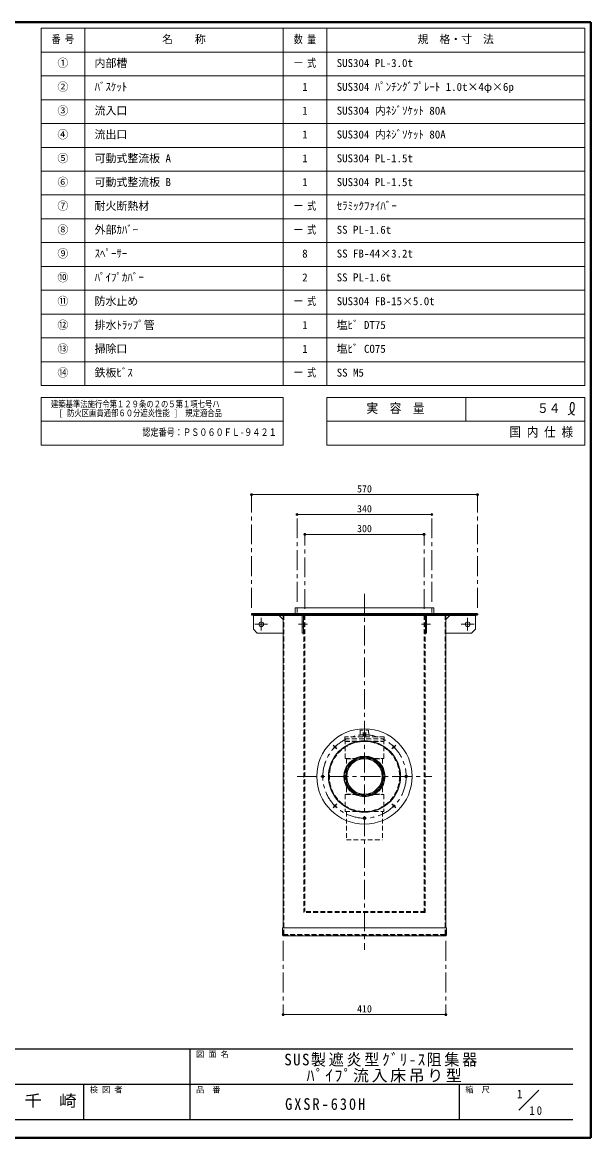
# Model space of a CAD drawing. Units: millimetres at full size, sheet at 1:10. Extents: x -2114 to 1936, y -1399 to 1411.
# Drawn here: x 504 to 1936, y -1399 to 1411 of the extents above; entities that cross this region are included whole.
import ezdxf
from ezdxf.enums import TextEntityAlignment as Align

# ---------------------------------------------------------------- set-up
doc = ezdxf.new("R2010")
doc.units = ezdxf.units.MM
doc.header["$LTSCALE"] = 10
doc.header["$PDMODE"] = 32
doc.header["$PDSIZE"] = 5
doc.linetypes.add('CHAIN1', pattern=[8, 5, -1, 1, -1])
doc.linetypes.add('DASHED1', pattern=[1.8, 1.2, -0.6])
doc.layers.add('0-0_ﾚｲﾔ1', color=4, linetype='Continuous', lineweight=9)
doc.styles.add('ＭＳ ゴシック', font='')
doc.styles.get('ＭＳ ゴシック').set_extended_font_data('MS Gothic')

msp = doc.modelspace()

# ---------------------------------------------------------------- linework, layer by layer
at = {"layer": '0-0_ﾚｲﾔ1', "color": 1, "lineweight": 40}
for p, q in [((1936.08, 1411.36), (-2113.92, 1411.36)), ((1936.08, -1398.64), (1936.08, 1411.36)), ((1936.08, -1398.64), (-2113.92, -1398.64))]:
    msp.add_line(p, q, dxfattribs=at)
at = {"layer": '0-0_ﾚｲﾔ1', "color": 3, "lineweight": 18}
for p, q in [((1921.08, 1396.36), (551.08, 1396.36)), ((551.08, 496.36), (551.08, 1396.36)), ((661.08, 496.36), (661.08, 1396.36)), ((1161.08, 496.36), (1161.08, 1396.36)), ((1271.08, 496.36), (1271.08, 1396.36)), ((1921.08, 496.36), (1921.08, 1396.36)), ((1921.08, 1336.36), (551.08, 1336.36)), ((1921.08, 1276.36), (551.08, 1276.36)), ((1921.08, 1216.36), (551.08, 1216.36)), ((1921.08, 1156.36), (551.08, 1156.36)), ((1921.08, 1096.36), (551.08, 1096.36)), ((1921.08, 1036.36), (551.08, 1036.36)), ((1921.08, 976.36), (551.08, 976.36)), ((1921.08, 916.36), (551.08, 916.36)), ((1921.08, 856.36), (551.08, 856.36)), ((1921.08, 796.36), (551.08, 796.36)), ((1921.08, 736.36), (551.08, 736.36)), ((1921.08, 676.36), (551.08, 676.36)), ((1921.08, 616.36), (551.08, 616.36)), ((1921.08, 556.36), (551.08, 556.36)), ((1921.08, 496.36), (551.08, 496.36)), ((551.08, 346.36), (551.08, 466.36)), ((1161.08, 466.36), (551.08, 466.36)), ((1161.08, 346.36), (1161.08, 466.36)), ((1271.08, 346.36), (1271.08, 466.36)), ((1921.08, 466.36), (1271.08, 466.36)), ((1621.08, 406.36), (1621.08, 466.36)), ((1921.08, 346.36), (1921.08, 466.36)), ((1161.08, 406.36), (551.08, 406.36)), ((1921.08, 406.36), (1271.08, 406.36)), ((1161.08, 346.36), (551.08, 346.36)), ((1921.08, 346.36), (1271.08, 346.36))]:
    msp.add_line(p, q, dxfattribs=at)
at = {"layer": '0-0_ﾚｲﾔ1', "linetype": 'CHAIN1'}
for p, q in [((1081.08, -63.64), (1081.08, 221.36)), ((1651.08, -63.64), (1651.08, 221.36)), ((1196.08, -48.64), (1196.08, 171.36)), ((1536.08, -48.64), (1536.08, 171.36)), ((1216.08, -66.64), (1216.08, 121.36)), ((1516.08, -66.64), (1516.08, 121.36)), ((1366.08, -28.64), (1366.08, -925.24)), ((1122.08, -105.24), (1090.08, -105.24)), ((1106.08, -121.24), (1106.08, -89.24)), ((1199.48, -105.24), (1222.68, -105.24)), ((1532.68, -105.24), (1509.48, -105.24)), ((1642.08, -105.24), (1610.08, -105.24)), ((1626.08, -121.24), (1626.08, -89.24)), ((1286.88, -409.44), (1296.78, -419.34)), ((1435.37, -419.34), (1445.27, -409.44)), ((1196.08, -488.64), (1536.08, -488.64)), ((1296.78, -557.93), (1286.88, -567.83)), ((1435.37, -557.93), (1445.27, -567.83)), ((1161.08, -902.84), (1161.08, -1088.64)), ((1571.08, -902.84), (1571.08, -1088.64))]:
    msp.add_line(p, q, dxfattribs=at)
at = {"layer": '0-0_ﾚｲﾔ1'}
for p, q in [((1651.08, 221.36), (1081.08, 221.36)), ((1196.08, 171.36), (1536.08, 171.36)), ((1516.08, 121.36), (1216.08, 121.36)), ((1086.08, -83.24), (1086.08, -117.24)), ((1151.08, -83.24), (1161.08, -93.24)), ((1571.08, -93.24), (1581.08, -83.24)), ((1646.08, -83.24), (1646.08, -117.24)), ((1086.08, -117.24), (1096.08, -127.24)), ((1096.08, -127.24), (1161.08, -127.24)), ((1161.08, -1088.64), (1571.08, -1088.64))]:
    msp.add_line(p, q, dxfattribs=at)
at = {"layer": '0-0_ﾚｲﾔ1', "color": 7, "lineweight": 18}
for p, q in [((1086.08, -81.64), (1086.08, -83.24)), ((1086.08, -83.24), (1646.08, -83.24)), ((1161.08, -84.04), (1161.08, -870.24)), ((1191.08, -63.64), (1191.08, -78.64)), ((1541.08, -63.64), (1191.08, -63.64)), ((1209.48, -83.24), (1209.48, -127.24)), ((1212.68, -83.24), (1212.68, -127.24)), ((1519.48, -83.24), (1519.48, -127.24)), ((1522.68, -83.24), (1522.68, -127.24)), ((1541.08, -63.64), (1541.08, -78.64)), ((1571.08, -84.04), (1571.08, -870.24)), ((1646.08, -81.64), (1646.08, -83.24)), ((1209.48, -127.24), (1212.68, -127.24)), ((1522.68, -127.24), (1519.48, -127.24)), ((1572.68, -870.24), (1159.48, -870.24)), ((1159.48, -888.64), (1159.48, -870.24)), ((1572.68, -888.64), (1572.68, -870.24)), ((1571.08, -890.24), (1161.08, -890.24)), ((1754.86, -1329.14), (1805.36, -1278.64))]:
    msp.add_line(p, q, dxfattribs=at)
at = {"layer": '0-0_ﾚｲﾔ1', "linetype": 'DASHED1'}
for p, q in [((1162.68, -886.24), (1162.68, -83.24)), ((1196.08, -63.64), (1196.08, -78.64)), ((1213.08, -83.14), (1213.08, -831.64)), ((1216.08, -81.64), (1216.08, -828.64)), ((1516.08, -81.64), (1516.08, -828.64)), ((1519.08, -83.14), (1519.08, -831.64)), ((1536.08, -63.64), (1536.08, -78.64)), ((1569.48, -886.24), (1569.48, -83.24)), ((1209.48, -99.24), (1212.68, -99.24)), ((1209.48, -111.24), (1212.68, -111.24)), ((1522.68, -99.24), (1519.48, -99.24)), ((1522.68, -111.24), (1519.48, -111.24)), ((1316.58, -389.14), (1316.58, -393.64)), ((1415.58, -389.14), (1316.58, -389.14)), ((1355.58, -372.14), (1355.08, -389.14)), ((1362.58, -372.14), (1355.58, -372.14)), ((1363.08, -389.14), (1362.58, -372.14)), ((1369.08, -389.14), (1369.58, -372.14)), ((1369.58, -372.14), (1376.58, -372.14)), ((1376.58, -372.14), (1377.08, -389.14)), ((1415.58, -389.14), (1415.58, -393.64)), ((1316.58, -393.64), (1415.58, -393.64)), ((1316.58, -394.14), (1415.58, -394.14)), ((1316.58, -399.64), (1316.58, -394.14)), ((1414.58, -443.14), (1414.58, -400.14)), ((1317.58, -443.14), (1414.58, -443.14)), ((1320.58, -444.14), (1317.58, -443.14)), ((1411.58, -444.14), (1411.58, -533.14)), ((1320.58, -533.14), (1317.58, -534.14)), ((1411.58, -533.14), (1414.58, -534.14)), ((1317.58, -534.14), (1414.58, -534.14)), ((1317.58, -534.14), (1317.58, -577.14)), ((1414.58, -534.14), (1414.58, -577.14)), ((1317.58, -577.14), (1414.58, -577.14)), ((1411.58, -577.14), (1411.58, -648.64)), ((1519.08, -828.64), (1213.08, -828.64)), ((1519.08, -831.64), (1213.08, -831.64)), ((1161.08, -887.84), (1161.08, -870.24)), ((1571.08, -887.84), (1571.08, -870.24)), ((1570.28, -888.64), (1161.88, -888.64)), ((1568.68, -887.04), (1163.48, -887.04)), ((1181.08, -888.64), (1181.08, -887.04)), ((1551.08, -888.64), (1551.08, -887.04))]:
    msp.add_line(p, q, dxfattribs=at)
at = {"layer": '0-0_ﾚｲﾔ1', "color": 5, "lineweight": 25}
msp.add_line((1651.08, -78.64), (1651.08, -81.64), dxfattribs=at)
at = {"layer": '0-0_ﾚｲﾔ1', "color": 6, "lineweight": 25}
for p, q in [((-2068.92, -1175.06), (1891.08, -1175.06)), ((926.79, -1353.64), (926.79, -1175.06)), ((1891.08, -1264.35), (-144.64, -1264.35)), ((658.94, -1353.64), (658.94, -1264.35)), ((1605.36, -1353.64), (1605.36, -1264.35)), ((1891.08, -1353.64), (-2068.92, -1353.64))]:
    msp.add_line(p, q, dxfattribs=at)
at = {"layer": '0-0_ﾚｲﾔ1', "color": 3, "lineweight": 18}
for points in [[(1879.64, 422.42), (1880.46, 422.89), (1881.86, 423.71), (1883.25, 424.55), (1884.62, 425.42), (1885.96, 426.33), (1887.27, 427.31), (1888, 427.9), (1888.54, 428.37), (1889.45, 429.21), (1890.31, 430.09), (1891.1, 431.02), (1891.83, 432), (1892.47, 433.04), (1892.8, 433.66), (1893.04, 434.17), (1893.39, 435.07), (1893.69, 435.99), (1893.93, 436.94), (1894.11, 437.89), (1894.25, 438.86), (1894.31, 439.42), (1894.35, 439.99), (1894.39, 440.99), (1894.4, 441.98), (1894.39, 442.98), (1894.36, 443.98), (1894.32, 444.99), (1894.31, 445.58), (1894.29, 446.2), (1894.25, 447.27), (1894.16, 448.34), (1894, 449.38), (1893.71, 450.39), (1893.27, 451.35), (1892.94, 451.89), (1892.72, 452.17), (1892.3, 452.64), (1891.83, 453.05), (1891.33, 453.39)], [(1891.33, 453.39), (1890.8, 453.64), (1890.24, 453.78), (1889.92, 453.8), (1889.65, 453.79), (1889.2, 453.69), (1888.75, 453.51), (1888.32, 453.27), (1887.91, 452.98), (1887.52, 452.64), (1887.32, 452.43), (1887.03, 452.11), (1886.6, 451.52), (1886.24, 450.89), (1885.94, 450.23), (1885.7, 449.56), (1885.5, 448.87), (1885.4, 448.46), (1885.29, 447.95), (1885.13, 447.07), (1885.01, 446.18), (1884.91, 445.29), (1884.83, 444.4), (1884.76, 443.5), (1884.71, 442.98), (1884.66, 442.36), (1884.57, 441.29), (1884.5, 440.21), (1884.45, 439.14), (1884.45, 438.08), (1884.51, 437.01), (1884.58, 436.4), (1884.66, 435.87), (1884.84, 434.96), (1885.07, 434.06), (1885.35, 433.16), (1885.66, 432.28), (1886.01, 431.42), (1886.22, 430.92), (1886.38, 430.56)], [(1886.38, 430.56), (1886.67, 429.95), (1886.96, 429.35), (1887.27, 428.75), (1887.6, 428.15), (1887.94, 427.56), (1888.14, 427.22), (1888.38, 426.82), (1888.82, 426.14), (1889.29, 425.49), (1889.8, 424.87), (1890.34, 424.3), (1890.93, 423.78), (1891.29, 423.52), (1891.6, 423.32), (1892.17, 423.02), (1892.75, 422.76), (1893.36, 422.52), (1893.99, 422.32), (1894.62, 422.12), (1894.99, 422.01)]]:
    msp.add_lwpolyline(points, dxfattribs=at)
at = {"layer": '0-0_ﾚｲﾔ1', "color": 5, "lineweight": 25}
msp.add_lwpolyline([(1651.08, -78.64), (1081.08, -78.64), (1081.08, -81.64), (1651.08, -81.64)], dxfattribs=at)
at = {"layer": '0-0_ﾚｲﾔ1'}
msp.add_lwpolyline([(1646.08, -117.24), (1636.08, -127.24), (1571.08, -127.24)], dxfattribs=at)
at = {"layer": '0-0_ﾚｲﾔ1', "linetype": 'DASHED1'}
for points in [[(1316.58, -399.64), (1415.58, -399.64), (1415.58, -394.14)], [(1317.58, -443.14), (1317.58, -400.14), (1414.58, -400.14)], [(1320.58, -444.14), (1411.58, -444.14), (1414.58, -443.14)], [(1320.58, -444.14), (1320.58, -533.14), (1411.58, -533.14)], [(1320.58, -577.14), (1320.58, -648.64), (1411.58, -648.64)]]:
    msp.add_lwpolyline(points, dxfattribs=at)
at = {"layer": '0-0_ﾚｲﾔ1'}
for centre, radius in [((1106.08, -105.24), 6), ((1626.08, -105.24), 6), ((1366.08, -488.64), 47.5), ((1366.08, -488.64), 44.5)]:
    msp.add_circle(centre, radius, dxfattribs=at)
at = {"layer": '0-0_ﾚｲﾔ1', "color": 7, "lineweight": 18}
for centre, radius in [((1366.08, -488.64), 120), ((1366.08, -383.64), 3), ((1291.83, -414.39), 3), ((1440.32, -414.39), 3), ((1261.08, -488.64), 3), ((1471.08, -488.64), 3), ((1291.83, -562.88), 3), ((1440.32, -562.88), 3), ((1366.08, -593.64), 3)]:
    msp.add_circle(centre, radius, dxfattribs=at)
at = {"layer": '0-0_ﾚｲﾔ1', "linetype": 'CHAIN1'}
msp.add_circle((1366.08, -488.64), 105, dxfattribs=at)
at = {"layer": '0-0_ﾚｲﾔ1', "color": 5, "lineweight": 25}
for radius in [90, 51]:
    msp.add_circle((1366.08, -488.64), radius, dxfattribs=at)
at = {"layer": '0-0_ﾚｲﾔ1', "color": 7, "linetype": 'DASHED1', "lineweight": 18}
msp.add_circle((1366.08, -488.64), 88.4, dxfattribs=at)
at = {"layer": '0-0_ﾚｲﾔ1', "linetype": 'DASHED1'}
for radius in [48.5, 44.9]:
    msp.add_circle((1366.08, -488.64), radius, dxfattribs=at)
at = {"layer": '0-0_ﾚｲﾔ1', "color": 7, "lineweight": 18}
for centre, radius, start, end in [((1160.28, -84.04), 0.8, 0, 90), ((1571.88, -84.04), 0.8, 90, 180), ((1161.08, -888.64), 1.6, 180, 270), ((1571.08, -888.64), 1.6, 270, 0)]:
    msp.add_arc(centre, radius, start, end, dxfattribs=at)
at = {"layer": '0-0_ﾚｲﾔ1', "linetype": 'DASHED1'}
for centre, radius, start, end in [((1161.08, -83.24), 1.6, 0, 90), ((1211.58, -83.14), 1.5, 0, 90), ((1213.08, -81.64), 3, 0, 90), ((1519.08, -81.64), 3, 90, 180), ((1520.58, -83.14), 1.5, 90, 180), ((1571.08, -83.24), 1.6, 90, 180), ((1162.68, -887.04), 1.6, 180, 270), ((1161.88, -887.84), 0.8, 180, 270), ((1163.48, -886.24), 0.8, 180, 270), ((1568.68, -886.24), 0.8, 270, 0), ((1569.48, -887.04), 1.6, 270, 0), ((1570.28, -887.84), 0.8, 270, 0)]:
    msp.add_arc(centre, radius, start, end, dxfattribs=at)
at = {"layer": '0-0_ﾚｲﾔ1', "color": 1}
for p in [(1081.08, 221.36), (1651.08, 221.36), (1196.08, 171.36), (1536.08, 171.36), (1216.08, 121.36), (1516.08, 121.36), (1161.08, -1088.64), (1571.08, -1088.64)]:
    msp.add_point(p, dxfattribs=at)

# ---------------------------------------------------------------- texts
at = {"layer": '0-0_ﾚｲﾔ1', "color": 7, "style": 'ＭＳ ゴシック'}
for s, height, width, p in [('番 号', 20.16, 0.8, (577.95, 1352.61)), ('数 量', 20.16, 0.8, (1187.95, 1352.61)), ('一 式', 20.16, 0.8, (1187.95, 1292.61)), ('一 式', 20.16, 0.8, (1187.95, 932.61)), ('一 式', 20.16, 0.8, (1187.95, 872.61)), ('一 式', 20.16, 0.8, (1187.95, 692.61)), ('一 式', 20.16, 0.8, (1187.95, 512.61)), ('建築基準法施行令第１２９条の２の５第１項七号ハ', 16.5, 0.8, (576.08, 436.36)), ('実\u3000容\u3000量', 23.83, 0.9, (1371.08, 420.11)), ('５４', 23.83, 0.9, (1801.08, 420.11)), ('[ 防火区画貫通部６０分遮炎性能 ]\u3000規定適合品', 16.5, 0.8, (596.08, 413.86)), ('国 内 仕 様', 23.83, 0.9, (1731.08, 360.11)), ('認定番号：ＰＳ０６０ＦＬ-９４２１', 18.33, 0.8, (806.08, 363.86)), ('千\u3000崎', 29.33, 1.1, (508.94, -1328.99))]:
    msp.add_text(s, height=height, dxfattribs=dict(at, width=width)).set_placement(p, align=Align.BOTTOM_LEFT)
for s, height, p in [('名\u3000\u3000称', 20.16, (856.08, 1352.61)), ('規\u3000格・寸\u3000法', 20.16, (1499.83, 1352.61)), ('①', 20.16, (592.33, 1292.61)), ('内部槽', 20.16, (686.08, 1292.61)), ('SUS304 PL-3.0t', 20.16, (1296.08, 1292.61)), ('②', 20.16, (592.33, 1232.61)), ('ﾊﾞｽｹｯﾄ', 20.16, (686.08, 1232.61)), ('1', 20.16, (1209.2, 1232.61)), ('SUS304 ﾊﾟﾝﾁﾝｸﾞﾌﾟﾚｰﾄ 1.0t×4φ×6p', 20.16, (1296.08, 1232.61)), ('③', 20.16, (592.33, 1172.61)), ('流入口', 20.16, (686.08, 1172.61)), ('1', 20.16, (1209.2, 1172.61)), ('SUS304 内ﾈｼﾞｿｹｯﾄ 80A', 20.16, (1296.08, 1172.61)), ('④', 20.16, (592.33, 1112.61)), ('流出口', 20.16, (686.08, 1112.61)), ('1', 20.16, (1209.2, 1112.61)), ('SUS304 内ﾈｼﾞｿｹｯﾄ 80A', 20.16, (1296.08, 1112.61)), ('⑤', 20.16, (592.33, 1052.61)), ('可動式整流板 A', 20.16, (686.08, 1052.61)), ('1', 20.16, (1209.2, 1052.61)), ('SUS304 PL-1.5t', 20.16, (1296.08, 1052.61)), ('⑥', 20.16, (592.33, 992.61)), ('可動式整流板 B', 20.16, (686.08, 992.61)), ('1', 20.16, (1209.2, 992.61)), ('SUS304 PL-1.5t', 20.16, (1296.08, 992.61)), ('⑦', 20.16, (592.33, 932.61)), ('耐火断熱材', 20.16, (686.08, 932.61)), ('ｾﾗﾐｯｸﾌｧｲﾊﾞｰ', 20.16, (1296.08, 932.61)), ('⑧', 20.16, (592.33, 872.61)), ('外部ｶﾊﾞｰ', 20.16, (686.08, 872.61)), ('SS PL-1.6t', 20.16, (1296.08, 872.61)), ('⑨', 20.16, (592.33, 812.61)), ('ｽﾍﾟｰｻｰ', 20.16, (686.08, 812.61)), ('8', 20.16, (1209.2, 812.61)), ('SS FB-44×3.2t', 20.16, (1296.08, 812.61)), ('⑩', 20.16, (592.33, 752.61)), ('ﾊﾟｲﾌﾟｶﾊﾞｰ', 20.16, (686.08, 752.61)), ('2', 20.16, (1209.2, 752.61)), ('SS PL-1.6t', 20.16, (1296.08, 752.61)), ('⑪', 20.16, (592.33, 692.61)), ('防水止め', 20.16, (686.08, 692.61)), ('SUS304 FB-15×5.0t', 20.16, (1296.08, 692.61)), ('⑫', 20.16, (592.33, 632.61)), ('排水ﾄﾗｯﾌﾟ管', 20.16, (686.08, 632.61)), ('1', 20.16, (1209.2, 632.61)), ('塩ﾋﾞ DT75', 20.16, (1296.08, 632.61)), ('⑬', 20.16, (592.33, 572.61)), ('掃除口', 20.16, (686.08, 572.61)), ('1', 20.16, (1209.2, 572.61)), ('塩ﾋﾞ CO75', 20.16, (1296.08, 572.61)), ('⑭', 20.16, (592.33, 512.61)), ('鉄板ﾋﾞｽ', 20.16, (686.08, 512.61)), ('SS M5', 20.16, (1296.08, 512.61)), ('570', 18.33, (1347.33, 221.36)), ('340', 18.33, (1347.33, 171.36)), ('300', 18.33, (1347.33, 121.36)), ('410', 18.33, (1347.33, -1088.64)), ('図 面 名', 14.66, (941.79, -1200.06)), ('検 図 者', 14.66, (673.94, -1289.35)), ('品\u3000番', 14.66, (941.79, -1289.35)), ('縮\u3000尺', 14.66, (1620.36, -1289.35)), ('1', 21.99, (1749.78, -1306.16))]:
    msp.add_text(s, height=height, dxfattribs=at).set_placement(p, align=Align.BOTTOM_LEFT)
at = {"layer": '0-0_ﾚｲﾔ1', "color": 7, "attachment_point": 7, "style": 'ＭＳ ゴシック'}
for s, insert, char_height in [('\\T1.18;\\W0.95;SUS製遮炎型ｸﾞﾘ-ｽ阻集器', (1163.94, -1219.71), 29.33), ('\\T1.17;ﾊﾟｲﾌﾟ流入床吊り型', (1220.19, -1259.71), 29.33), ('\\T1.28;\\W0.9;GXSR-630H', (1166.08, -1328.99), 29.33), ('\\T1.36;\\W0.9;10', (1781.75, -1341.54), 21.99)]:
    msp.add_mtext(s, dxfattribs=dict(at, insert=insert, char_height=char_height))

doc.saveas('drawing.dxf')
